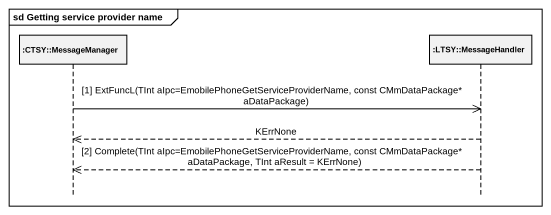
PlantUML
@startuml
mainframe sd Getting service provider name
hide footbox
participant ":CTSY::MessageManager" as CTSY_MessageManager
participant ":LTSY::MessageHandler" as LTSY_MessageHandler

CTSY_MessageManager ->> LTSY_MessageHandler : [1] ExtFuncL(TInt aIpc=EmobilePhoneGetServiceProviderName, const CMmDataPackage* aDataPackage)
LTSY_MessageHandler -->> CTSY_MessageManager : KErrNone
LTSY_MessageHandler -->> CTSY_MessageManager : [2] Complete(TInt aIpc=EmobilePhoneGetServiceProviderName, const CMmDataPackage* aDataPackage, TInt aResult = KErrNone)
@enduml
